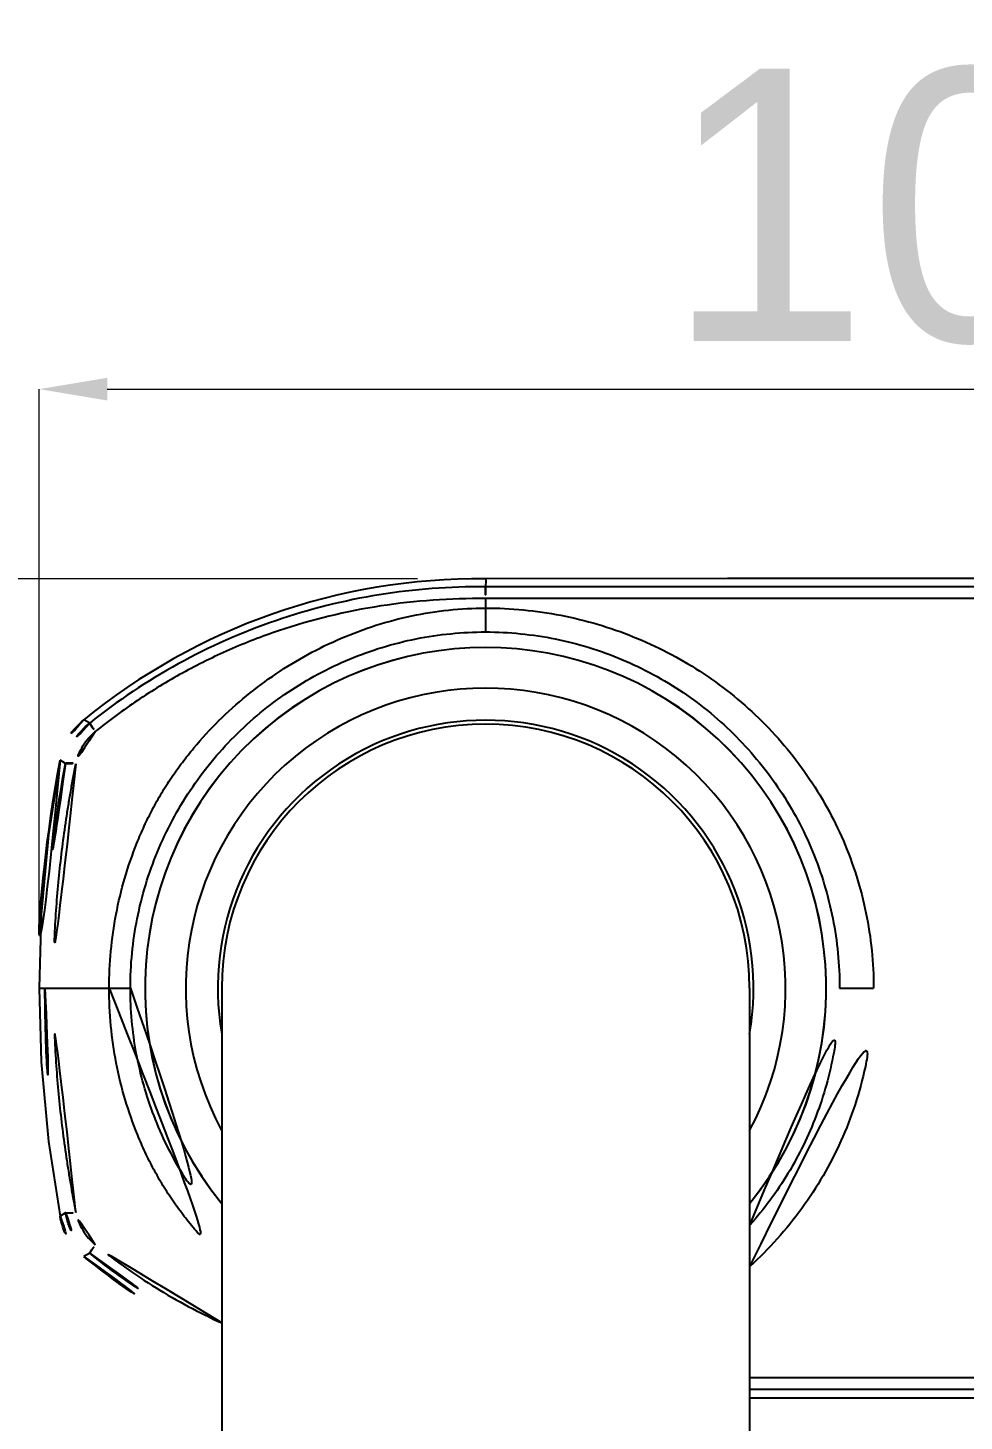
# Model space of a CAD drawing. Extents: x 16296660632 to 16296673174, y -37409619871 to -37409617131.
# Drawn here: x 16296672045.5 to 16296672100.4, y -37409617282.3 to -37409617200.5 of the extents above; entities that cross this region are included whole.
import ezdxf

# ---------------------------------------------------------------- set-up
doc = ezdxf.new("R2010")
doc.units = 0
doc.header["$LTSCALE"] = 10
doc.header["$MEASUREMENT"] = 0
doc.header["$PDMODE"] = 3
doc.header["$PDSIZE"] = -10
doc.layers.get('0').update_dxf_attribs({"linetype": 'CONTINUOUS'})
doc.layers.get('DEFPOINTS').update_dxf_attribs({"linetype": 'CONTINUOUS'})
doc.layers.add('02___PRT_ALL_AXES', color=7, linetype='CONTINUOUS')
doc.layers.add('06___PRT_ALL_SURFS', color=7, linetype='CONTINUOUS')
doc.styles.add('Daelim Dimension', font='')
doc.styles.get('Daelim Dimension').set_extended_font_data('나눔고딕')
doc.dimstyles.new('DEFAULT', dxfattribs={"dimscale": 2, "dimtxt": 2, "dimasz": 2, "dimexe": 0, "dimexo": 2, "dimgap": 1, "dimtad": 1, "dimdec": 1, "dimzin": 9, "dimdsep": 46, "dimtxsty": 'Daelim Dimension', "dimcen": 0.5, "dimclrd": 252, "dimclre": 252, "dimclrt": 3, "dimadec": 1, "dimazin": 0, "dimtfac": 1, "dimtdec": 1, "dimtix": 1, "dimtmove": 0, "dimatfit": 3, "dimfxl": 1, "dimtolj": 1, "dimtzin": 1, "dimlwd": 9, "dimlwe": 9, "dimarcsym": 0})

# ---------------------------------------------------------------- blocks, each defined once
blk = doc.blocks.new('*D9')
at = {"color": 5, "lineweight": 9, "transparency": 16777216}
for p, q in [((16296672068.33774, -37409617232.832626), (16296672010.699921, -37409617232.832626)), ((16296672010.699921, -37409617236.832626), (16296672010.699921, -37409617493.371193)), ((16296672068.32852, -37409617497.371193), (16296672010.699921, -37409617497.371193))]:
    blk.add_line(p, q, dxfattribs=at)
at = {"color": 5, "transparency": 16777216}
for points in [[(16296672010.03326, -37409617236.832626), (16296672011.36659, -37409617236.832626), (16296672010.699921, -37409617232.832626)], [(16296672010.03326, -37409617493.371193), (16296672011.36659, -37409617493.371193), (16296672010.699921, -37409617497.371193)]]:
    blk.add_solid(points, dxfattribs=at)
at = {"layer": 'DEFPOINTS', "color": 0, "transparency": 16777216}
for p in [(16296672072.33774, -37409617232.832626), (16296672010.699921, -37409617497.371193), (16296672072.32852, -37409617497.371193)]:
    blk.add_point(p, dxfattribs=at)
at = {"color": 7, "transparency": 16777216, "insert": (16296671999.990339, -37409617365.101913), "char_height": 16, "attachment_point": 5, "rotation": 90, "style": 'Daelim Dimension'}
blk.add_mtext('\\A1;265', dxfattribs=at)
blk = doc.blocks.new('*D10')
at = {"color": 5, "lineweight": 9, "transparency": 16777216}
for p, q in [((16296672046.12512, -37409617252.872803), (16296672046.12512, -37409617221.705017)), ((16296672050.12512, -37409617221.705017), (16296672151.41847, -37409617221.705017)), ((16296672155.41847, -37409617252.876083), (16296672155.41847, -37409617221.705017))]:
    blk.add_line(p, q, dxfattribs=at)
at = {"color": 5, "transparency": 16777216}
for points in [[(16296672050.12512, -37409617221.038353), (16296672050.12512, -37409617222.371681), (16296672046.12512, -37409617221.705017)], [(16296672151.41847, -37409617221.038353), (16296672151.41847, -37409617222.371681), (16296672155.41847, -37409617221.705017)]]:
    blk.add_solid(points, dxfattribs=at)
at = {"layer": 'DEFPOINTS', "color": 0, "transparency": 16777216}
for p in [(16296672155.41847, -37409617221.705017), (16296672046.12512, -37409617256.872803), (16296672155.41847, -37409617256.876083)]:
    blk.add_point(p, dxfattribs=at)
at = {"color": 7, "transparency": 16777216, "insert": (16296672100.771799, -37409617210.99543), "char_height": 16, "attachment_point": 5, "style": 'Daelim Dimension'}
blk.add_mtext('\\A1;109', dxfattribs=at)

msp = doc.modelspace()

# ---------------------------------------------------------------- linework, layer by layer
at = {"color": 7, "linetype": 'Continuous'}
for p, q in [((16296672072.35014, -37409617232.929863), (16296672072.336849, -37409617233.312782)), ((16296672072.33774, -37409617232.832626), (16296672072.35014, -37409617232.929863)), ((16296672049.09277, -37409617241.307747), (16296672048.754709, -37409617241.117577)), ((16296672046.12512, -37409617256.872803), (16296672051.481159, -37409617256.872803)), ((16296672056.84428, -37409617256.871422), (16296672056.84428, -37409617323.852501)), ((16296672087.84156, -37409617256.871422), (16296672087.84156, -37409617323.852501)), ((16296672093.12891, -37409617256.872803), (16296672095.1276, -37409617256.872803))]:
    msp.add_line(p, q, dxfattribs=at)
msp.add_lwpolyline([(16296672123.4314, -37409617232.825447), (16296672104.303049, -37409617232.826118), (16296672086.552401, -37409617232.830017), (16296672072.33774, -37409617232.832626)], dxfattribs=at)
for centre, radius, start, end in [((16296672071.97744, -37409617269.553886), 36.714318, 89.47401149, 129.23912769), ((16296672072.34292, -37409617256.872803), 19.99936, 320.88811238, 219.11188762), ((16296672072.34292, -37409617256.872803), 17.61098, 331.68145823, 208.31756477), ((16296672051.283739, -37409617244.216217), 4, 129.23912769, 169.53956184), ((16296672051.574051, -37409617244.407806), 3.970789, 128.67380331, 169.54622809), ((16296672072.34292, -37409617256.872803), 15.731336, 350.13644002, 189.86135047), ((16296672072.34292, -37409617256.871422), 15.498639, 0, 180), ((16296672119.8337, -37409617256.872803), 73.708577, 169.53911213, 190.46088787), ((16296672119.20261, -37409617256.858253), 72.735862, 169.56755616, 180.01136543), ((16296672119.20261, -37409617256.887337), 72.735862, 179.98863457, 190.43244384)]:
    msp.add_arc(centre, radius, start, end, dxfattribs=at)
for points, knots in [([(16296672072.33938, -37409617233.309631), (16296672070.25152, -37409617233.288857), (16296672066.064251, -37409617233.604584), (16296672059.961451, -37409617235.132446), (16296672054.21106, -37409617237.677383), (16296672050.72123, -37409617240.005943), (16296672049.09277, -37409617241.307747)], [0, 0, 0, 0, 0.250157456, 0.500254844, 0.750216202, 1, 1, 1, 1]), ([(16296672123.4314, -37409617233.303383), (16296672114.916059, -37409617233.303391), (16296672097.88538, -37409617233.3041), (16296672080.85471, -37409617233.312897), (16296672072.339371, -37409617233.312782)], [0, 0, 0, 0, 0.500000001, 1, 1, 1, 1]), ([(16296672072.33938, -37409617233.309631), (16296672072.340179, -37409617233.315712), (16296672072.340071, -37409617233.335548), (16296672072.34103, -37409617233.376053), (16296672072.341089, -37409617233.438057), (16296672072.34145, -37409617233.559097), (16296672072.341221, -37409617233.749481), (16296672072.341, -37409617233.9123), (16296672072.34086, -37409617234.002419)], [0, 0, 0, 0, 0.026553283, 0.085558486, 0.175657887, 0.294933791, 0.609757121, 1, 1, 1, 1]), ([(16296672050.234341, -37409617256.872803), (16296672050.234341, -37409617255.420479), (16296672050.440041, -37409617253.23378), (16296672051.12208, -37409617250.406082), (16296672051.71764, -37409617248.685913), (16296672052.29369, -37409617247.351089), (16296672052.77331, -37409617246.37188), (16296672053.30422, -37409617245.419724), (16296672053.89155, -37409617244.501709), (16296672054.528271, -37409617243.617928), (16296672055.43041, -37409617242.481033), (16296672056.658501, -37409617241.143257), (16296672058.27669, -37409617239.684723), (16296672060.60603, -37409617237.952293), (16296672063.808161, -37409617236.205521), (16296672067.28618, -37409617235.091797), (16296672070.159121, -37409617234.633461), (16296672071.614441, -37409617234.558792), (16296672072.341459, -37409617234.558746)], [0, 0, 0, 0, 0.12504955, 0.18763361, 0.250204624, 0.28149281, 0.312775415, 0.344048028, 0.375308532, 0.40655721, 0.437796761, 0.500237674, 0.56266402, 0.625092531, 0.749881659, 0.874811978, 0.937400229, 1, 1, 1, 1]), ([(16296672072.341459, -37409617234.558746), (16296672073.82268, -37409617234.558693), (16296672076.788401, -37409617234.842651), (16296672081.060341, -37409617236.103867), (16296672085.001551, -37409617238.150192), (16296672088.468201, -37409617240.9086), (16296672091.334681, -37409617244.28743), (16296672093.486441, -37409617248.174454), (16296672094.82465, -37409617252.425621), (16296672095.1276, -37409617255.391937), (16296672095.1276, -37409617256.872803)], [0, 0, 0, 0, 0.125649683, 0.250914745, 0.375648475, 0.50001381, 0.624377314, 0.74911785, 0.874380403, 1, 1, 1, 1]), ([(16296672051.481159, -37409617256.872803), (16296672051.481159, -37409617255.506439), (16296672051.684019, -37409617253.448776), (16296672052.34968, -37409617250.793747), (16296672053.271191, -37409617248.216812), (16296672054.88892, -37409617245.186523), (16296672057.49375, -37409617242.000389), (16296672060.668261, -37409617239.382874), (16296672064.295111, -37409617237.433868), (16296672068.235991, -37409617236.23127), (16296672070.975201, -37409617235.959923), (16296672072.341591, -37409617235.959824)], [0, 0, 0, 0, 0.125137272, 0.187773819, 0.250399474, 0.37541925, 0.500219439, 0.624970195, 0.749826405, 0.874859499, 1, 1, 1, 1]), ([(16296672072.341591, -37409617235.959824), (16296672073.71253, -37409617235.959747), (16296672076.4569, -37409617236.233887), (16296672080.39501, -37409617237.446579), (16296672084.00449, -37409617239.40049), (16296672087.15456, -37409617242.01252), (16296672089.73926, -37409617245.186111), (16296672091.666691, -37409617248.811653), (16296672092.859591, -37409617252.756897), (16296672093.12892, -37409617255.501793), (16296672093.12891, -37409617256.872803)], [0, 0, 0, 0, 0.125780099, 0.251068542, 0.37569816, 0.499899746, 0.624136667, 0.748857367, 0.874214395, 1, 1, 1, 1]), ([(16296672049.09277, -37409617241.307747), (16296672049.0907, -37409617241.31308), (16296672049.097731, -37409617241.331329), (16296672049.1119, -37409617241.361839), (16296672049.139481, -37409617241.408096), (16296672049.177191, -37409617241.466949), (16296672049.225821, -37409617241.538361), (16296672049.307751, -37409617241.654083), (16296672049.375031, -37409617241.74482), (16296672049.422729, -37409617241.807953)], [0, 0, 0, 0, 0.028533033, 0.086892488, 0.175410562, 0.292838766, 0.437009283, 0.605516587, 1, 1, 1, 1]), ([(16296672048.2862, -37409617243.694771), (16296672048.22752, -37409617243.963997), (16296672048.12665, -37409617244.506012), (16296672047.97863, -37409617245.319603), (16296672047.84164, -37409617246.135567), (16296672047.671021, -37409617247.226334), (16296672047.48229, -37409617248.594467), (16296672047.23311, -37409617250.792023), (16296672047.02317, -37409617253.55159), (16296672046.966921, -37409617255.765602), (16296672046.966921, -37409617256.872803)], [0, 0, 0, 0, 0.06232187, 0.124658112, 0.187033293, 0.249440954, 0.37434579, 0.499355845, 0.749591798, 1, 1, 1, 1]), ([(16296672050.234341, -37409617256.872803), (16296672050.234341, -37409617258.343887), (16296672050.44541, -37409617260.559097), (16296672051.14526, -37409617263.421303), (16296672051.756161, -37409617265.161217), (16296672052.347269, -37409617266.510017), (16296672052.838329, -37409617267.499352), (16296672053.384569, -37409617268.459122), (16296672053.98761, -37409617269.383698), (16296672054.639429, -37409617270.273918), (16296672055.562811, -37409617271.417763), (16296672056.317141, -37409617272.224319), (16296672056.84396, -37409617272.736221)], [0, 0, 0, 0, 0.24997939, 0.375090685, 0.500175062, 0.562722679, 0.625259097, 0.687773686, 0.750263048, 0.812729624, 0.875178332, 1, 1, 1, 1]), ([(16296672051.481159, -37409617256.872803), (16296672051.481159, -37409617258.148857), (16296672051.716261, -37409617260.706886), (16296672052.76162, -37409617264.410011), (16296672054.46167, -37409617267.858269), (16296672055.993521, -37409617269.915398), (16296672056.84387, -37409617270.86277)], [0, 0, 0, 0, 0.250204381, 0.500365149, 0.750391486, 1, 1, 1, 1]), ([(16296672048.2862, -37409617270.050819), (16296672048.22752, -37409617269.781578), (16296672048.12665, -37409617269.239571), (16296672047.97863, -37409617268.425987), (16296672047.84164, -37409617267.610023), (16296672047.671021, -37409617266.519257), (16296672047.48229, -37409617265.151108), (16296672047.23311, -37409617262.953583), (16296672047.02317, -37409617260.193993), (16296672046.966921, -37409617257.979988), (16296672046.966921, -37409617256.872803)], [0, 0, 0, 0, 0.06232187, 0.124658112, 0.187033293, 0.249440954, 0.37434579, 0.499355845, 0.749591798, 1, 1, 1, 1]), ([(16296672087.85219, -37409617273.218338), (16296672088.979691, -37409617272.192253), (16296672091.035469, -37409617269.901108), (16296672093.35343, -37409617265.90403), (16296672094.799829, -37409617261.498283), (16296672095.1276, -37409617258.412903), (16296672095.1276, -37409617256.872803)], [0, 0, 0, 0, 0.248742007, 0.498185757, 0.748711303, 1, 1, 1, 1]), ([(16296672087.854179, -37409617270.792969), (16296672088.6891, -37409617269.851227), (16296672090.194731, -37409617267.807419), (16296672091.86585, -37409617264.381203), (16296672092.89673, -37409617260.695488), (16296672093.12892, -37409617258.146294), (16296672093.12891, -37409617256.872803)], [0, 0, 0, 0, 0.248456691, 0.497939192, 0.748593058, 1, 1, 1, 1])]:
    msp.add_open_spline(points, degree=3, knots=knots, dxfattribs=at)
at = {"layer": '02___PRT_ALL_AXES', "color": 7, "linetype": 'Continuous'}
msp.add_arc((16296672072.34292, -37409617256.872803), 20, 320.93487787, 219.06512213, dxfattribs=at)
at = {"layer": '06___PRT_ALL_SURFS', "color": 7, "linetype": 'Continuous'}
for p, q in [((16296672123.4314, -37409617233.995537), (16296672072.34087, -37409617234.005737)), ((16296672072.34087, -37409617234.005737), (16296672072.341459, -37409617234.558746)), ((16296672072.341459, -37409617234.558746), (16296672072.341591, -37409617235.959831)), ((16296672047.35014, -37409617243.490623), (16296672046.677561, -37409617247.867752)), ((16296672047.66917, -37409617243.68734), (16296672047.350149, -37409617243.490593)), ((16296672046.12512, -37409617256.872803), (16296672046.25248, -37409617261.200287)), ((16296672046.25248, -37409617261.200287), (16296672046.677561, -37409617265.877838)), ((16296672046.677561, -37409617265.877838), (16296672047.35014, -37409617270.254967)), ((16296672047.66917, -37409617270.058243), (16296672047.350149, -37409617270.254997)), ((16296672049.09277, -37409617272.437843), (16296672048.754709, -37409617272.627998)), ((16296672123.4314, -37409617279.750053), (16296672087.84156, -37409617279.743446))]:
    msp.add_line(p, q, dxfattribs=at)
for points in [[(16296672046.677561, -37409617247.867752), (16296672046.25248, -37409617252.545288), (16296672046.12512, -37409617256.872803)], [(16296672087.84156, -37409617280.915848), (16296672104.303049, -37409617280.919456), (16296672123.4314, -37409617280.920143)]]:
    msp.add_lwpolyline(points, dxfattribs=at)
for centre, radius, start, end in [((16296672051.574051, -37409617269.337784), 3.970789, 190.45377191, 231.32619669), ((16296672051.283739, -37409617269.529358), 4, 190.46043816, 230.76087231), ((16296672071.864571, -37409617243.945572), 36.474161, 231.36731138, 245.67331436), ((16296672071.97744, -37409617244.191704), 36.714318, 230.76087231, 245.62743214)]:
    msp.add_arc(centre, radius, start, end, dxfattribs=at)
for points, knots in [([(16296672072.34086, -37409617234.002434), (16296672071.31119, -37409617233.99173), (16296672069.25001, -37409617234.05468), (16296672065.15568, -37409617234.505478), (16296672061.13114, -37409617235.477997), (16296672057.29142, -37409617236.9673), (16296672054.981291, -37409617238.106789), (16296672053.1999, -37409617239.137077), (16296672051.89887, -37409617239.967628), (16296672050.636921, -37409617240.855743), (16296672049.82019, -37409617241.48172), (16296672049.422729, -37409617241.807953)], [0, 0, 0, 0, 0.125105157, 0.250196904, 0.500078267, 0.62509029, 0.750069311, 0.81256228, 0.875048371, 0.93752828, 1, 1, 1, 1]), ([(16296672049.422729, -37409617241.807953), (16296672049.13452, -37409617242.04451), (16296672048.76075, -37409617242.480347), (16296672048.43116, -37409617243.152428), (16296672048.32588, -37409617243.512657), (16296672048.2862, -37409617243.694771)], [0, 0, 0, 0, 0.499723527, 0.750207936, 1, 1, 1, 1]), ([(16296672047.66917, -37409617243.68734), (16296672047.67255, -37409617243.680702), (16296672047.692089, -37409617243.670097), (16296672047.729389, -37409617243.662407), (16296672047.785431, -37409617243.657494), (16296672047.89263, -37409617243.656677), (16296672048.06204, -37409617243.667679), (16296672048.206169, -37409617243.684158), (16296672048.2862, -37409617243.694771)], [0, 0, 0, 0, 0.035744821, 0.097033109, 0.186455869, 0.303475829, 0.612397234, 1, 1, 1, 1]), ([(16296672047.66917, -37409617270.058243), (16296672047.67255, -37409617270.06488), (16296672047.692089, -37409617270.075493), (16296672047.729389, -37409617270.083183), (16296672047.785431, -37409617270.088097), (16296672047.89263, -37409617270.088913), (16296672048.06204, -37409617270.077904), (16296672048.206169, -37409617270.061432), (16296672048.2862, -37409617270.050819)], [0, 0, 0, 0, 0.035744821, 0.097033109, 0.186455869, 0.303475829, 0.612397234, 1, 1, 1, 1]), ([(16296672049.422729, -37409617271.937637), (16296672049.13452, -37409617271.701073), (16296672048.76075, -37409617271.265244), (16296672048.43116, -37409617270.593147), (16296672048.32588, -37409617270.232933), (16296672048.2862, -37409617270.050819)], [0, 0, 0, 0, 0.499723527, 0.750207936, 1, 1, 1, 1]), ([(16296672049.09277, -37409617272.437843), (16296672049.0907, -37409617272.432503), (16296672049.097731, -37409617272.414261), (16296672049.1119, -37409617272.383743), (16296672049.139481, -37409617272.337486), (16296672049.177191, -37409617272.278633), (16296672049.225821, -37409617272.20723), (16296672049.307751, -37409617272.091507), (16296672049.375031, -37409617272.000771), (16296672049.422729, -37409617271.937637)], [0, 0, 0, 0, 0.028533033, 0.086892488, 0.175410562, 0.292838766, 0.437009283, 0.605516587, 1, 1, 1, 1]), ([(16296672056.84396, -37409617276.527924), (16296672056.18079, -37409617276.224808), (16296672054.873119, -37409617275.577019), (16296672052.976629, -37409617274.485031), (16296672051.45579, -37409617273.478447), (16296672050.279671, -37409617272.616867), (16296672049.70442, -37409617272.168854), (16296672049.422729, -37409617271.937637)], [0, 0, 0, 0, 0.250054238, 0.500064462, 0.750036237, 0.875024749, 1, 1, 1, 1])]:
    msp.add_open_spline(points, degree=3, knots=knots, dxfattribs=at)
msp.add_open_spline([(16296672123.4314, -37409617280.442207), (16296672111.568119, -37409617280.442192), (16296672099.70484, -37409617280.440201), (16296672087.84156, -37409617280.436127)], degree=3, dxfattribs=at)

# ---------------------------------------------------------------- dimensions: what is measured, and where the dimension line sits
at = {"color": 5}
dim = msp.add_linear_dim(base=(16296672155.41847, -37409617221.705017), p1=(16296672046.12512, -37409617256.872803), p2=(16296672155.41847, -37409617256.876083), dimstyle='DEFAULT', override={"dimtxt": 8, "dimdec": 0, "dimclrd": 5, "dimclre": 5, "dimclrt": 7}, dxfattribs=at)
dim.commit()
dim.dimension.update_dxf_attribs({"geometry": '*D10', "text_midpoint": (16296672100.771799, -37409617210.99543)})
dim = msp.add_linear_dim(base=(16296672010.699921, -37409617497.371193), p1=(16296672072.33774, -37409617232.832626), p2=(16296672072.32852, -37409617497.371193), angle=90, dimstyle='DEFAULT', override={"dimtxt": 8, "dimdec": 0, "dimclrd": 5, "dimclre": 5, "dimclrt": 7}, dxfattribs=at)
dim.commit()
dim.dimension.update_dxf_attribs({"geometry": '*D9', "text_midpoint": (16296671999.990339, -37409617365.101913)})

doc.saveas('drawing.dxf')
